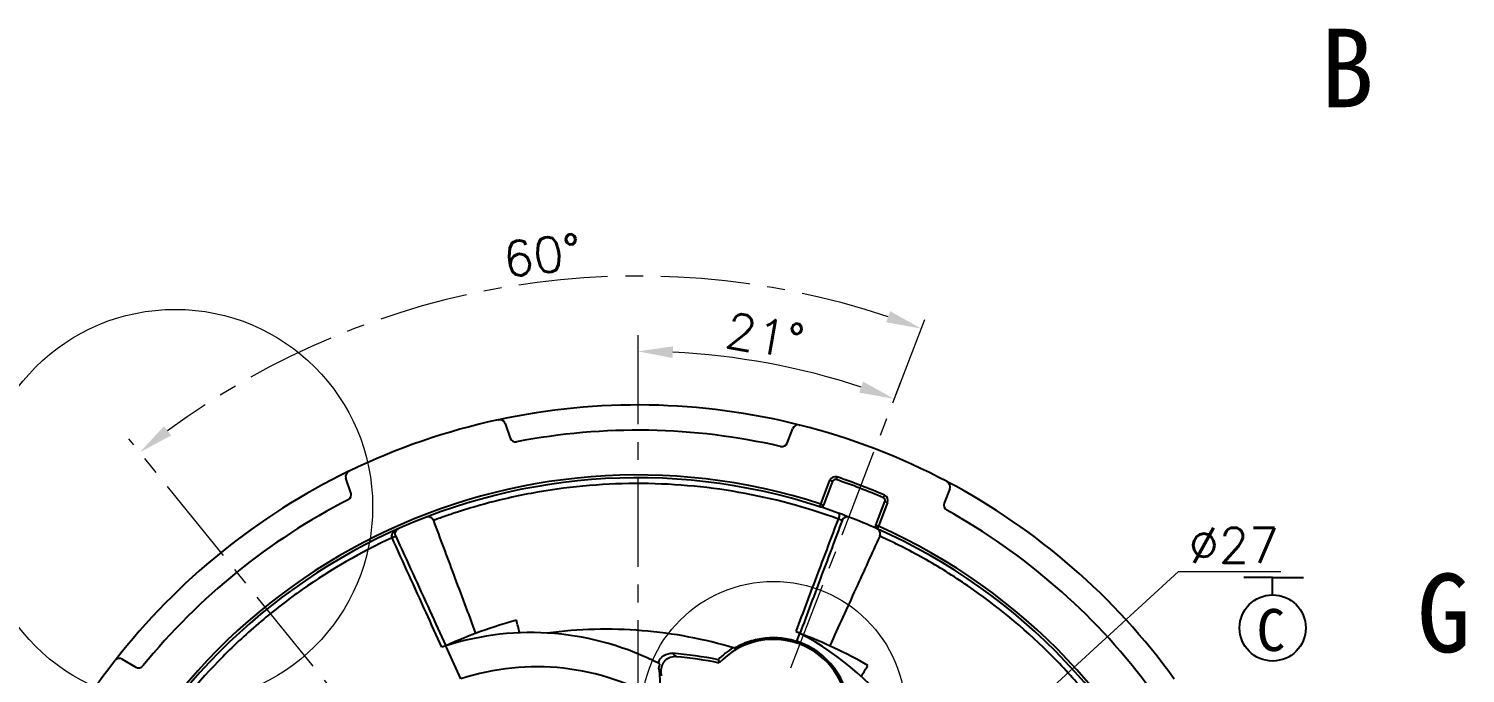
# Model space of a CAD drawing. Header units: millimetres. Extents: x 2517 to 6633, y 792 to 3241.
# Drawn here: x 3337.2 to 3388.4, y 989.2 to 1012.1 of the extents above; entities that cross this region are included whole.
import ezdxf

# ---------------------------------------------------------------- set-up
doc = ezdxf.new("R2010")
doc.units = ezdxf.units.MM
doc.linetypes.add('CENTER', pattern=[50.8, 31.75, -6.35, 6.35, -6.35])
for name, color, linetype, lineweight in [('中心线', 1, 'CENTER', 9), ('实线', 7, 'Continuous', 25), ('尺寸标注', 2, 'Continuous', 9)]:
    doc.layers.add(name, color=color, linetype=linetype, lineweight=lineweight)
doc.styles.add('st', font='txt.shx')
doc.styles.get("Standard").update_dxf_attribs({"font": 'simfang.ttf'})
doc.dimstyles.new('2st', dxfattribs={"dimscale": 0.5, "dimtxt": 2.5, "dimasz": 2.5, "dimexe": 1.25, "dimexo": 0, "dimtad": 1, "dimtoh": 1, "dimdec": 1, "dimlfac": 0.5, "dimdsep": 46, "dimtxsty": 'st', "dimcen": 0, "dimclrd": 256, "dimclre": 256, "dimclrt": 3, "dimadec": 0, "dimazin": 2, "dimtfac": 1, "dimtdec": 1, "dimtofl": 0, "dimtmove": 0, "dimatfit": 1, "dimfxl": 0, "dimlwd": -1, "dimlwe": -1, "dimarcsym": 0})
doc.dimstyles.new('st', dxfattribs={"dimscale": 0.5, "dimtxt": 2.5, "dimasz": 2.5, "dimexe": 1.25, "dimexo": 0, "dimtad": 1, "dimtoh": 1, "dimdsep": 46, "dimtxsty": 'st', "dimcen": 0, "dimclrd": 256, "dimclre": 256, "dimclrt": 3, "dimadec": 3, "dimazin": 2, "dimtfac": 1, "dimtmove": 0, "dimatfit": 1, "dimfxl": 0, "dimlwd": -1, "dimlwe": -1, "dimarcsym": 0})

# ---------------------------------------------------------------- blocks, each defined once
blk = doc.blocks.new('*D304')
at = {"layer": 'Defpoints', "color": 0, "ltscale": 0.1, "transparency": 16777216}
for p in [(3358.889, 1001.207), (3365.061, 999.872), (3367.979, 998.8), (3358.889, 975.118), (3358.889, 947.894)]:
    blk.add_point(p, dxfattribs=at)
at = {"layer": '尺寸标注', "ltscale": 0.1, "transparency": 16777216}
blk.add_line((3367.979, 998.8), (3368.255, 999.518), dxfattribs=at)
blk.add_arc((3358.889, 975.118), 25.512, 71.8076, 87.1924, dxfattribs=at)
for points in [[(3360.133, 1000.391), (3360.143, 1000.807), (3358.889, 1000.629)], [(3366.924, 999.55), (3366.784, 999.158), (3368.031, 998.935)]]:
    blk.add_solid(points, dxfattribs=at)
at = {"layer": '尺寸标注', "color": 3, "ltscale": 0.1, "transparency": 16777216, "insert": (3363.423, 1001.175), "char_height": 1.25, "attachment_point": 5, "rotation": 350.1286, "style": 'st'}
blk.add_mtext('21°', dxfattribs=at)
blk = doc.blocks.new('*D327')
at = {"layer": 'Defpoints', "color": 0, "ltscale": 0.1, "transparency": 16777216}
for p in [(3349.709, 1001.778), (3367.979, 998.8), (3350.519, 985.454), (3358.889, 975.118), (3358.889, 975.118)]:
    blk.add_point(p, dxfattribs=at)
at = {"layer": '中心线', "ltscale": 0.1, "transparency": 16777216}
for p, q in [((3367.979, 998.8), (3369.217, 1002.024)), ((3350.519, 985.454), (3340.751, 997.516))]:
    blk.add_line(p, q, dxfattribs=at)
blk.add_arc((3358.889, 975.118), 28.196, 71.5403, 126.4597, dxfattribs=at)
for points in [[(3367.887, 1002.059), (3367.746, 1001.667), (3368.993, 1001.441)], [(3342.26, 997.63), (3342.005, 997.96), (3341.144, 997.03)]]:
    blk.add_solid(points, dxfattribs=at)
at = {"layer": '中心线', "color": 3, "ltscale": 0.1, "transparency": 16777216, "insert": (3355.489, 1004.052), "char_height": 1.25, "attachment_point": 5, "rotation": 6.7014, "style": 'st'}
blk.add_mtext('60°', dxfattribs=at)
blk = doc.blocks.new('*D331')
at = {"layer": 'Defpoints', "color": 0, "ltscale": 0.1, "transparency": 16777216}
for p in [(3368.84, 984.24), (3348.937, 965.995)]:
    blk.add_point(p, dxfattribs=at)
at = {"layer": '尺寸标注', "ltscale": 0.1, "transparency": 16777216}
for p, q in [((3369.762, 985.084), (3378.157, 992.78)), ((3378.157, 992.78), (3381.803, 992.78)), ((3348.937, 965.995), (3368.84, 984.24)), ((3348.016, 965.151), (3347.094, 964.306))]:
    blk.add_line(p, q, dxfattribs=at)
for points in [[(3369.621, 985.238), (3369.903, 984.931), (3368.84, 984.24)], [(3347.875, 965.304), (3348.156, 964.997), (3348.937, 965.995)]]:
    blk.add_solid(points, dxfattribs=at)
at = {"layer": '尺寸标注', "color": 3, "ltscale": 0.1, "transparency": 16777216, "insert": (3380.136, 993.718), "char_height": 1.25, "attachment_point": 5, "style": 'st'}
blk.add_mtext('∅27', dxfattribs=at)

msp = doc.modelspace()

# ---------------------------------------------------------------- linework, layer by layer
at = {"layer": '中心线', "ltscale": 0.1}
for p, q in [((3358.8888, 1001.2065), (3358.8888, 947.8935)), ((3358.8888, 975.1175), (3367.9794, 998.7996))]:
    msp.add_line(p, q, dxfattribs=at)
at = {"layer": '实线'}
for p, q in [((3354.1618, 998.0604), (3354.343, 997.5342)), ((3364.2141, 997.3619), (3364.4136, 997.8815)), ((3348.6698, 995.5808), (3348.4886, 996.107)), ((3365.4131, 995.1835), (3365.7393, 996.0333)), ((3365.8327, 995.9975), (3365.5065, 995.1477)), ((3367.3736, 994.4309), (3367.6998, 995.2807)), ((3370.0151, 995.7312), (3369.8156, 995.2117)), ((3367.7932, 995.2449), (3367.467, 994.3951)), ((3351.3456, 994.716), (3351.3457, 994.716)), ((3364.5624, 990.2923), (3364.6672, 990.5726)), ((3340.5203, 989.6543), (3340.9973, 989.3677)), ((3352.5854, 988.9489), (3352.0463, 990.1319)), ((3359.6468, 989.2809), (3359.7257, 988.1518)), ((3359.7146, 989.2116), (3359.7255, 989.0556))]:
    msp.add_line(p, q, dxfattribs=at)
at = {"layer": '实线', "color": 1, "ltscale": 0.1}
for p, q in [((3381.5164, 992.561), (3380.4884, 992.561)), ((3381.5164, 991.946), (3381.5164, 992.561)), ((3381.5164, 992.561), (3382.6118, 992.561))]:
    msp.add_line(p, q, dxfattribs=at)
at = {"layer": '实线', "flags": 128}
for points in [[(3365.7393, 996.0333), (3365.7575, 996.0263), (3365.775, 996.0196), (3365.7912, 996.0134), (3365.8053, 996.008), (3365.8169, 996.0035), (3365.8256, 996.0002), (3365.8309, 995.9982), (3365.8327, 995.9975)], [(3365.99, 996.1511), (3365.9838, 996.1326), (3365.9778, 996.1149), (3365.9722, 996.0985), (3365.9674, 996.0841), (3365.9634, 996.0724), (3365.9605, 996.0636), (3365.9586, 996.0582), (3365.958, 996.0564)], [(3367.6461, 995.4084), (3367.6469, 995.4102), (3367.6491, 995.4154), (3367.6528, 995.4239), (3367.6577, 995.4353), (3367.6637, 995.4492), (3367.6706, 995.4651), (3367.678, 995.4823), (3367.6857, 995.5002)], [(3367.6998, 995.2807), (3367.7016, 995.28), (3367.7069, 995.278), (3367.7156, 995.2747), (3367.7272, 995.2702), (3367.7413, 995.2648), (3367.7575, 995.2586), (3367.775, 995.2519), (3367.7932, 995.2449)], [(3365.3822, 995.0884), (3365.3828, 995.0902), (3365.3845, 995.0956), (3365.3874, 995.1044), (3365.3912, 995.1162), (3365.3959, 995.1307), (3365.4013, 995.1471), (3365.4071, 995.1649), (3365.4131, 995.1835)], [(3365.4131, 995.1835), (3365.4313, 995.1765), (3365.4488, 995.1698), (3365.465, 995.1636), (3365.4791, 995.1582), (3365.4907, 995.1537), (3365.4994, 995.1504), (3365.5047, 995.1483), (3365.5065, 995.1477)], [(3366.0313, 994.8655), (3366.0452, 994.8564), (3366.0558, 994.8404), (3366.0629, 994.8182), (3366.0662, 994.7905), (3366.0655, 994.7584), (3366.0608, 994.7232), (3366.0524, 994.6863), (3366.0406, 994.649)], [(3351.6048, 994.5994), (3351.6048, 994.5994)], [(3367.3736, 994.4309), (3367.3754, 994.4302), (3367.3807, 994.4282), (3367.3894, 994.4249), (3367.401, 994.4204), (3367.4151, 994.415), (3367.4312, 994.4088), (3367.4488, 994.4021), (3367.467, 994.3951)], [(3367.467, 994.3951), (3367.459, 994.3773), (3367.4514, 994.3601), (3367.4444, 994.3443), (3367.4382, 994.3305), (3367.4332, 994.3191), (3367.4294, 994.3107), (3367.4271, 994.3055), (3367.4263, 994.3037)], [(3367.514, 994.0438), (3367.514, 994.0438)], [(3359.7146, 989.2116), (3359.6557, 989.2718), (3359.6468, 989.2809)]]:
    msp.add_lwpolyline(points, dxfattribs=at)
at = {"layer": '实线', "color": 1, "ltscale": 0.1}
msp.add_circle((3381.5164, 990.768), 1.1781, dxfattribs=at)
at = {"layer": '实线'}
for centre, radius, start, end in [((3358.8888, 975.1175), 23.6, 75.87237, 102.12763), ((3358.8888, 975.1175), 23.6, 102.15701, 115.84299), ((3353.9727, 997.9953), 0.2, 19, 102.12763), ((3364.6003, 997.8098), 0.2, 75.87237, 159), ((3358.8888, 975.1175), 23.6, 62.15701, 75.84299), ((3354.5321, 997.5993), 0.2, 199, 280.96731), ((3358.8888, 975.1175), 22.7, 77.03269, 100.96731), ((3364.0274, 997.4335), 0.2, 257.03269, 339), ((3358.8888, 975.1175), 23.6, 115.87237, 142.12763), ((3348.6777, 996.1721), 0.2, 115.87237, 199), ((3358.8888, 975.1175), 21.1, 71.98834, 66.01166), ((3358.8888, 975.1175), 21, 71.98834, 66.01166), ((3365.926, 995.9616), 0.2, 71.34457, 159), ((3365.926, 995.9616), 0.1, 71.34457, 159), ((3358.8888, 975.1175), 22.1, 66.65543, 71.34457), ((3358.8888, 975.1175), 22.2, 66.65543, 71.34457), ((3369.8283, 995.8029), 0.2, 339, 62.12763), ((3358.8888, 975.1175), 23.6, 35.87237, 62.12763), ((3358.8888, 975.1175), 22.7, 117.03269, 140.96731), ((3348.4807, 995.5156), 0.2, 297.03269, 19), ((3367.6065, 995.3166), 0.1, 339, 66.65543), ((3367.6065, 995.3166), 0.2, 339, 66.65543), ((3365.4131, 995.1835), 0.1, 251.98834, 339), ((3358.8888, 975.1175), 21, 66.01166, 71.98834), ((3370.0023, 995.14), 0.2, 159, 240.96731), ((3358.8888, 975.1175), 22.7, 37.03269, 60.96731), ((3351.4174, 994.5294), 0.2, 20.5, 111.05093), ((3366.3601, 994.5294), 0.2, 68.94907, 159.5), ((3367.467, 994.3951), 0.1, 159, 246.01166), ((3367.332, 994.1268), 0.2, 335.5, 66.05093), ((3344.8207, 1005.7992), 12.954, 294.22006, 294.84442), ((3343.3784, 1008.9212), 16.3933, 294.34106, 294.83442), ((3358.8888, 975.1175), 16.5, 105.19016, 114.5), ((3355.0776, 980.6024), 10, 62.63317, 107.64538), ((3363.7267, 987.7209), 2.6409, 0.90239, 137.09761), ((3363.7267, 987.7209), 2.7037, 1.65, 71.99729), ((3360.0722, 981.6908), 10, 6.16078, 62.64538), ((3358.8888, 975.1175), 16.5, 60.19016, 69.5), ((3340.4173, 989.4829), 0.2, 59, 142.12763), ((3333.083, 962.2844), 38.6346, 45.29666, 45.55111), ((3358.8888, 975.1175), 14.8, 78.83489, 85.15867), ((3358.8888, 975.1175), 14.6909, 78.60122, 84.64407), ((3363.7267, 987.7209), 2.75, 121.57597, 135.81905), ((3374.7725, 993.6979), 13.6364, 197.32338, 197.84676), ((3358.8888, 975.1175), 23.6, 142.15701, 155.84299), ((3341.1003, 989.5391), 0.2, 239, 320.96731), ((3355.2887, 980.7848), 8.6, 58.9399, 108.32049)]:
    msp.add_arc(centre, radius, start, end, dxfattribs=at)
for points in [[(3353.9188, 998.1883), (3353.9228, 998.1891), (3353.9267, 998.19), (3353.9306, 998.1908)], [(3364.6491, 998.0037), (3364.653, 998.0028), (3364.6569, 998.0018), (3364.6608, 998.0008)], [(3348.5905, 996.3521), (3348.5941, 996.3538), (3348.5977, 996.3556), (3348.6014, 996.3573)], [(3369.9111, 995.9854), (3369.9147, 995.9835), (3369.9183, 995.9816), (3369.9218, 995.9797)], [(3350.1352, 993.9851), (3350.1351, 993.9852), (3350.1351, 993.9854), (3350.135, 993.9855)], [(3350.2634, 994.0441), (3350.2635, 994.044), (3350.2635, 994.0439), (3350.2635, 994.0438)], [(3354.6801, 990.5945), (3354.6418, 990.7433), (3354.6036, 990.8922), (3354.5654, 991.041)], [(3364.6672, 990.5726), (3364.6228, 990.5956), (3364.5781, 990.6183), (3364.5333, 990.6406)], [(3352.0463, 990.1319), (3351.9987, 990.1167), (3351.9511, 990.1012), (3351.9036, 990.0853)], [(3340.252, 989.5961), (3340.2544, 989.5993), (3340.2569, 989.6025), (3340.2594, 989.6057)], [(3359.6468, 989.2809), (3359.642, 989.3498), (3359.6513, 989.4181), (3359.6744, 989.4832)], [(3366.8701, 989.06), (3366.9437, 989.1848), (3367.0175, 989.3095), (3367.0913, 989.4343)]]:
    msp.add_open_spline(points, degree=3, dxfattribs=at)
for points, knots in [([(3366.0406, 994.649), (3364.889, 995.0707), (3363.7038, 995.3893), (3361.2859, 995.8147), (3360.0531, 995.9217), (3357.5543, 995.9111), (3356.3109, 995.7934), (3354.4754, 995.4519), (3353.8698, 995.3108), (3352.9759, 995.0601), (3352.6803, 994.97), (3352.2411, 994.8254), (3352.0954, 994.7757), (3351.878, 994.6987), (3351.8057, 994.6727), (3351.7156, 994.6396), (3351.697, 994.6328), (3351.6648, 994.621), (3351.6508, 994.6158), (3351.6168, 994.6032), (3351.6049, 994.599), (3351.6048, 994.5994)], [0, 0, 0, 0, 0.25, 0.25, 0.5, 0.5, 0.75, 0.75, 0.875, 0.875, 0.9375, 0.9375, 0.96875, 0.96875, 0.984375, 0.984375, 0.9882813, 0.9882813, 0.9921875, 0.9921875, 1, 1, 1, 1]), ([(3350.135, 993.9855), (3350.1249, 994.0081), (3350.123, 994.0324), (3350.1277, 994.0745), (3350.1339, 994.0935), (3350.1569, 994.1449), (3350.1784, 994.173), (3350.2488, 994.247), (3350.3043, 994.2829), (3350.3643, 994.3096)], [0, 0, 0, 0, 0.125, 0.125, 0.25, 0.25, 0.5, 0.5, 1, 1, 1, 1]), ([(3350.2634, 994.0441), (3350.2532, 994.0667), (3350.2481, 994.0896), (3350.2446, 994.1279), (3350.2458, 994.1445), (3350.253, 994.1886), (3350.2629, 994.2113), (3350.2979, 994.2691), (3350.329, 994.2939), (3350.3643, 994.3096)], [0, 0, 0, 0, 0.125, 0.125, 0.25, 0.25, 0.5, 0.5, 1, 1, 1, 1]), ([(3351.6048, 994.5994), (3351.844, 993.9597), (3352.0831, 993.32), (3352.3223, 992.6802), (3352.585, 991.9777), (3352.8477, 991.2752), (3353.1103, 990.5726)], [0.0002009624, 0.0002009624, 0.0002009624, 0.0002009624, 0.0022498948, 0.0022498948, 0.0022498948, 0.0045000334, 0.0045000334, 0.0045000334, 0.0045000334]), ([(3364.5333, 990.6406), (3364.7955, 991.3372), (3365.0576, 992.0339), (3365.3195, 992.7306), (3365.5599, 993.37), (3365.8003, 994.0095), (3366.0406, 994.649)], [0, 0, 0, 0, 0.0022329645, 0.0022329645, 0.0022329645, 0.0042824784, 0.0042824784, 0.0042824784, 0.0042824784]), ([(3366.1727, 994.5994), (3365.9335, 993.9597), (3365.6943, 993.3199), (3365.4552, 992.6801), (3365.1925, 991.9776), (3364.9298, 991.2751), (3364.6672, 990.5726)], [0.0002009621, 0.0002009621, 0.0002009621, 0.0002009621, 0.0022499942, 0.0022499942, 0.0022499942, 0.0045000236, 0.0045000236, 0.0045000236, 0.0045000236]), ([(3366.1727, 994.5994), (3366.1728, 994.5995), (3366.1713, 994.6001), (3366.1684, 994.6013), (3366.1653, 994.6026), (3366.1604, 994.6047), (3366.1542, 994.6072), (3366.1479, 994.6097), (3366.1401, 994.6128), (3366.1314, 994.6162), (3366.1228, 994.6196), (3366.1129, 994.6233), (3366.1028, 994.6271), (3366.0926, 994.6308), (3366.0818, 994.6347), (3366.0713, 994.6385), (3366.0608, 994.6422), (3366.0503, 994.6458), (3366.0406, 994.649)], [0, 0, 0, 0, 0.0000307082, 0.0000307082, 0.0000307082, 0.00006436938, 0.00006436938, 0.00006436938, 0.00009802654, 0.00009802654, 0.00009802654, 0.00013167978, 0.00013167978, 0.00013167978, 0.00016533718, 0.00016533718, 0.00016533718, 0.00019900267, 0.00019900267, 0.00019900267, 0.00019900267]), ([(3350.135, 993.9855), (3349.0227, 993.4694), (3347.9493, 992.8515), (3346.4235, 991.7795), (3345.9295, 991.398), (3344.9837, 990.5978), (3344.5303, 990.178), (3343.2298, 988.8621), (3342.4423, 987.9096), (3341.3899, 986.376), (3341.0609, 985.8471), (3340.6066, 985.0387), (3340.4614, 984.7663), (3340.2531, 984.3536), (3340.1852, 984.2154), (3340.0859, 984.0073), (3340.0532, 983.9377), (3340.0128, 983.8507), (3340.0046, 983.8328), (3339.9901, 983.8014), (3339.9837, 983.7876), (3339.9684, 983.7543), (3339.9628, 983.7426), (3339.9624, 983.7427)], [0, 0, 0, 0, 0.25, 0.25, 0.375, 0.375, 0.5, 0.5, 0.75, 0.75, 0.875, 0.875, 0.9375, 0.9375, 0.96875, 0.96875, 0.984375, 0.984375, 0.9882813, 0.9882813, 0.9921875, 0.9921875, 1, 1, 1, 1]), ([(3351.9036, 990.0853), (3351.7181, 990.4948), (3351.5325, 990.9043), (3351.3469, 991.3137), (3350.9431, 992.2042), (3350.5392, 993.0947), (3350.1352, 993.9851)], [0, 0, 0, 0, 0.0013486886, 0.0013486886, 0.0013486886, 0.0042820691, 0.0042820691, 0.0042820691, 0.0042820691]), ([(3350.2635, 994.0438), (3350.669, 993.1541), (3351.0745, 992.2644), (3351.4799, 991.3747), (3351.6687, 990.9604), (3351.8575, 990.5462), (3352.0463, 990.1319)], [0, 0, 0, 0, 0.0029332693, 0.0029332693, 0.0029332693, 0.0042990612, 0.0042990612, 0.0042990612, 0.0042990612]), ([(3367.514, 994.0438), (3367.2308, 993.4224), (3366.9475, 992.8009), (3366.6643, 992.1794), (3366.3533, 991.4969), (3366.0422, 990.8144), (3365.7312, 990.1319)], [0.0002009624, 0.0002009624, 0.0002009624, 0.0002009624, 0.0022498948, 0.0022498948, 0.0022498948, 0.0045000334, 0.0045000334, 0.0045000334, 0.0045000334]), ([(3377.7567, 983.8713), (3377.2406, 984.9836), (3376.6228, 986.057), (3375.5507, 987.5827), (3375.1692, 988.0768), (3374.3691, 989.0226), (3373.9493, 989.476), (3372.6333, 990.7764), (3371.6809, 991.564), (3370.1472, 992.6164), (3369.6183, 992.9454), (3368.8099, 993.3997), (3368.5375, 993.5449), (3368.1248, 993.7532), (3367.9866, 993.821), (3367.7785, 993.9204), (3367.709, 993.9531), (3367.6219, 993.9934), (3367.6041, 994.0017), (3367.5727, 994.0162), (3367.5589, 994.0225), (3367.5256, 994.0379), (3367.5138, 994.0434), (3367.514, 994.0438)], [0, 0, 0, 0, 0.25, 0.25, 0.375, 0.375, 0.5, 0.5, 0.75, 0.75, 0.875, 0.875, 0.9375, 0.9375, 0.96875, 0.96875, 0.984375, 0.984375, 0.9882813, 0.9882813, 0.9921875, 0.9921875, 1, 1, 1, 1]), ([(3362.3332, 990.0498), (3361.8043, 990.2085), (3361.2641, 990.3406), (3360.1651, 990.5484), (3359.6046, 990.6243), (3357.9133, 990.7615), (3356.7822, 990.7326), (3355.6648, 990.5851)], [0, 0, 0, 0, 0.25, 0.25, 0.5, 0.5, 1, 1, 1, 1]), ([(3362.3332, 990.0498), (3362.5056, 990.1522), (3362.6882, 990.2343), (3363.0587, 990.3555), (3363.2502, 990.3957), (3363.6328, 990.4344), (3363.8224, 990.4332), (3364.1974, 990.3919), (3364.3835, 990.3514), (3364.5624, 990.2923)], [0, 0, 0, 0, 0.25, 0.25, 0.5, 0.5, 0.75, 0.75, 1, 1, 1, 1]), ([(3359.6174, 989.5125), (3359.6508, 989.6218), (3359.7208, 989.7166), (3359.9101, 989.8447), (3360.0239, 989.8744), (3360.1378, 989.8647)], [0, 0, 0, 0, 0.5, 0.5, 1, 1, 1, 1]), ([(3360.26, 989.7443), (3360.1148, 989.7579), (3359.9671, 989.7048), (3359.7612, 989.5039), (3359.7044, 989.3571), (3359.7146, 989.2116)], [0, 0, 0, 0, 0.5, 0.5, 1, 1, 1, 1])]:
    msp.add_open_spline(points, degree=3, knots=knots, dxfattribs=at)
at = {"layer": '尺寸标注', "ltscale": 0.1}
for centre, radius in [((3342.4049, 995.09), 7.0369), ((3363.7267, 987.7209), 4.706)]:
    msp.add_circle(centre, radius, dxfattribs=at)

# ---------------------------------------------------------------- texts
at = {"layer": '实线', "char_height": 2.8002, "width": 15.615274, "attachment_point": 5}
for s, insert in [('B', (3384.1763, 1010.732)), ('G', (3387.6155, 991.2807))]:
    msp.add_mtext(s, dxfattribs=dict(at, insert=insert))
at = {"layer": '实线', "color": 1, "insert": (3381.4538, 990.6837), "char_height": 1.5, "width": 2.977465, "attachment_point": 5}
msp.add_mtext('C', dxfattribs=at)

# ---------------------------------------------------------------- dimensions: what is measured, and where the dimension line sits
at = {"layer": '中心线', "ltscale": 0.1}
dim = msp.add_angular_dim_2l(base=(3349.709, 1001.7775), line1=((3358.8888, 975.1175), (3350.5188, 985.4536)), line2=((3358.8888, 975.1175), (3367.9794, 998.7996)), dimstyle='2st', dxfattribs=at)
dim.commit()
dim.dimension.update_dxf_attribs({"geometry": '*D327', "text_midpoint": (3355.5984, 1003.1211), "dimtype": 162})
at = {"layer": '尺寸标注', "ltscale": 0.1}
dim = msp.add_angular_dim_2l(base=(3365.0606, 999.8716), line1=((3358.8888, 1001.2065), (3358.8888, 947.8935)), line2=((3358.8888, 975.1175), (3367.9794, 998.7996)), dimstyle='st', dxfattribs=at)
dim.commit()
dim.dimension.update_dxf_attribs({"geometry": '*D304', "text_midpoint": (3363.2625, 1000.2517), "dimtype": 162})
dim = msp.add_diameter_dim_2p(p1=(3348.9371, 965.9953), p2=(3368.8404, 984.2398), dimstyle='st', dxfattribs=at)
dim.commit()
dim.dimension.update_dxf_attribs({"geometry": '*D331', "text_midpoint": (3380.1364, 992.7801), "dimtype": 163})

doc.saveas('drawing.dxf')
